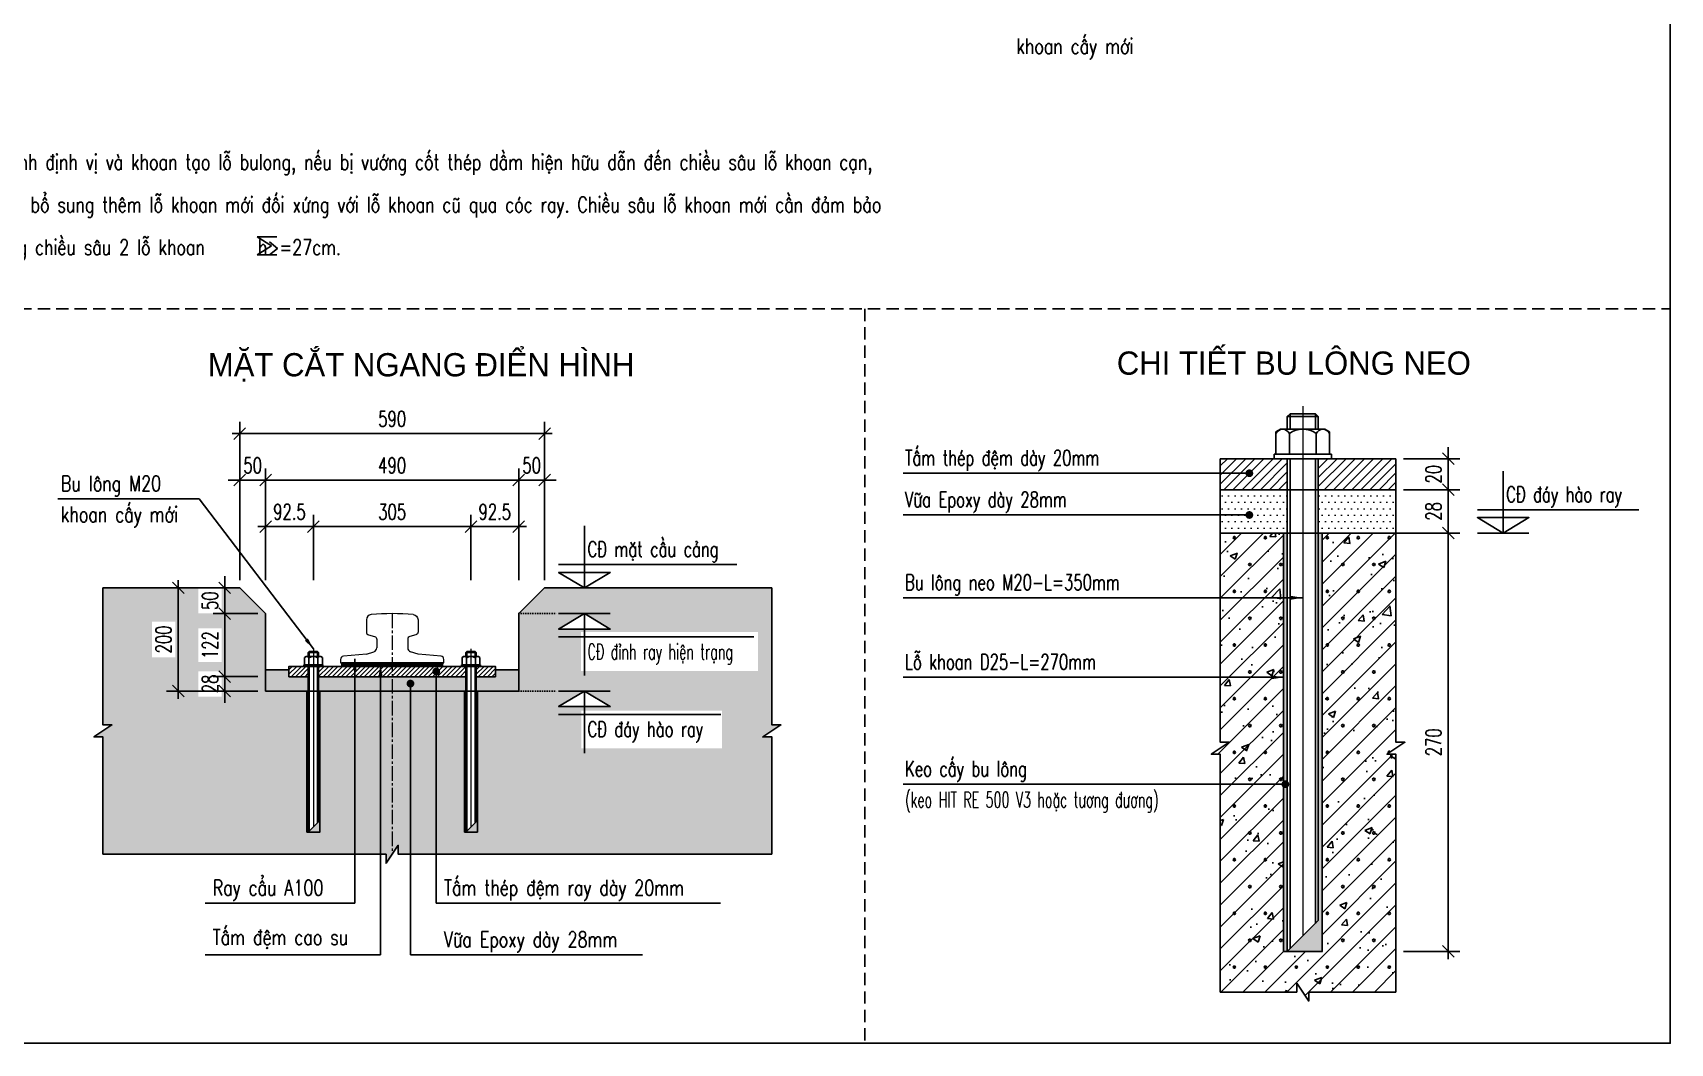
# Model space of a CAD drawing. Header units: millimetres. Extents: x -3040 to 7375, y -189092 to -182331.
# Drawn here: x -1335 to 1835, y -186531 to -184575 of the extents above; entities that cross this region are included whole.
import ezdxf
from ezdxf.enums import TextEntityAlignment as Align

# ---------------------------------------------------------------- set-up
doc = ezdxf.new("R2010")
doc.units = ezdxf.units.MM
doc.header["$LTSCALE"] = 75
doc.header["$MEASUREMENT"] = 0
for name, pattern in [('ACAD_ISO07W100', [3, 0, -3]), ('CENTER', [2, 1.25, -0.25, 0.25, -0.25]), ('CENTER2', [1.125, 0.75, -0.125, 0.125, -0.125]), ('DASHED2', [9.525, 6.35, -3.175])]:
    doc.linetypes.add(name, pattern=pattern)
doc.layers.get('Defpoints').update_dxf_attribs({"color": 255})
for name, color, linetype in [('.dai coc', 3, 'Continuous'), ('CK_LEVEL_1', 7, 'Continuous'), ('DIM', 2, 'Continuous'), ('STEEL', 1, 'Continuous'), ('T-Dim', 8, 'Continuous'), ('T-Hatch', 8, 'Continuous'), ('T-Khuat', 8, 'DASHED2'), ('T-Manh', 8, 'Continuous'), ('T-Text', 4, 'Continuous'), ('T-Thay', 3, 'Continuous'), ('T-Thep', 1, 'Continuous'), ('T-Truc', 13, 'CENTER2'), ('TEXT', 4, 'Continuous'), ('VIEN', 3, 'Continuous')]:
    doc.layers.add(name, color=color, linetype=linetype)
doc.layers.add('AXE', color=9, linetype='CENTER', lineweight=18)
doc.styles.add('HOA', font='VHAVAN.TTF', dxfattribs={"width": 0.85})
doc.styles.add('THUONG', font='vnsimple.shx', dxfattribs={"width": 0.75})
doc.styles.add('vnsimple', font='vnsimple.shx', dxfattribs={"width": 0.7})
doc.dimstyles.new('1-15', dxfattribs={"dimscale": 150, "dimtxt": 0.2, "dimasz": 0.15, "dimexe": 0.15, "dimexo": 0.1, "dimgap": 0.09, "dimtad": 1, "dimdec": 0, "dimdsep": 46, "dimtxsty": 'vnsimple', "dimblk": 'OBLIQUE', "dimcen": 0.09, "dimdle": 0.1, "dimclrd": 256, "dimclre": 256, "dimclrt": 3, "dimadec": 0, "dimazin": 0, "dimtfac": 1, "dimtdec": 0, "dimtix": 1, "dimtmove": 1, "dimatfit": 3, "dimfxl": 1, "dimtolj": 1, "dimtzin": 0, "dimarcsym": 0})
doc.dimstyles.new('1-15x3', dxfattribs={"dimscale": 150, "dimtxt": 0.2, "dimasz": 0.15, "dimexe": 0.15, "dimexo": 0.1, "dimgap": 0.09, "dimtad": 1, "dimdec": 0, "dimlfac": 0.333333, "dimdsep": 46, "dimtxsty": 'vnsimple', "dimblk": 'OBLIQUE', "dimcen": 0.09, "dimdle": 0.1, "dimclrd": 256, "dimclre": 256, "dimclrt": 3, "dimadec": 0, "dimazin": 0, "dimtfac": 1, "dimtdec": 0, "dimtix": 1, "dimtmove": 1, "dimatfit": 3, "dimfxl": 1, "dimtolj": 1, "dimtzin": 0, "dimarcsym": 0})

# ---------------------------------------------------------------- blocks, each defined once
blk = doc.blocks.new('A$C52895087')
at = {"layer": 'VIEN', "linetype": 'Continuous'}
for p, q in [((0, 10), (-10.8, 10)), ((-10.8, 10), (-2.9, 5)), ((-2.9, 5), (-10.8, 0)), ((0, 0), (-10.8, 0))]:
    blk.add_line(p, q, dxfattribs=at)
blk = doc.blocks.new('_Oblique')
at = {"color": 0, "linetype": 'ByBlock', "lineweight": -2}
blk.add_line((-0.5, -0.5), (0.5, 0.5), dxfattribs=at)
blk = doc.blocks.new('*D42')
at = {"layer": 'Defpoints', "color": 0, "transparency": 16777216}
for p in [(-791.5, -185530.8), (-884, -185649.4, -616), (-791.5, -185649.4, -616)]:
    blk.add_point(p, dxfattribs=at)
at = {"layer": 'T-Hatch', "lineweight": -2, "transparency": 16777216}
for p, q in [((-884, -185634.4), (-884, -185508.3)), ((-791.5, -185634.4), (-791.5, -185508.3)), ((-899, -185530.8), (-776.5, -185530.8))]:
    blk.add_line(p, q, dxfattribs=at)
at = {"layer": 'T-Hatch', "lineweight": -2, "transparency": 16777216, "xscale": 22.5, "yscale": 22.5, "zscale": 22.5, "rotation": 180}
blk.add_blockref('_Oblique', (-884, -185530.8), dxfattribs=at)
at = {"layer": 'T-Hatch', "lineweight": -2, "transparency": 16777216, "xscale": 22.5, "yscale": 22.5, "zscale": 22.5}
blk.add_blockref('_Oblique', (-791.5, -185530.8), dxfattribs=at)
at = {"layer": 'T-Hatch', "color": 3, "transparency": 16777216, "insert": (-837.8, -185502.3), "char_height": 30, "attachment_point": 5, "style": 'vnsimple'}
blk.add_mtext('\\A1;92.5', dxfattribs=at)
blk = doc.blocks.new('*D43')
at = {"layer": 'Defpoints', "color": 0, "transparency": 16777216}
for p in [(-486.5, -185530.8), (-791.5, -185649.4, -616), (-486.5, -185649.4, -616)]:
    blk.add_point(p, dxfattribs=at)
at = {"layer": 'T-Hatch', "lineweight": -2, "transparency": 16777216}
for p, q in [((-791.5, -185634.4), (-791.5, -185508.3)), ((-486.5, -185634.4), (-486.5, -185508.3)), ((-806.5, -185530.8), (-471.5, -185530.8))]:
    blk.add_line(p, q, dxfattribs=at)
at = {"layer": 'T-Hatch', "lineweight": -2, "transparency": 16777216, "xscale": 22.5, "yscale": 22.5, "zscale": 22.5, "rotation": 180}
blk.add_blockref('_Oblique', (-791.5, -185530.8), dxfattribs=at)
at = {"layer": 'T-Hatch', "lineweight": -2, "transparency": 16777216, "xscale": 22.5, "yscale": 22.5, "zscale": 22.5}
blk.add_blockref('_Oblique', (-486.5, -185530.8), dxfattribs=at)
at = {"layer": 'T-Hatch', "color": 3, "transparency": 16777216, "insert": (-639, -185502.3), "char_height": 30, "attachment_point": 5, "style": 'vnsimple'}
blk.add_mtext('\\A1;305', dxfattribs=at)
blk = doc.blocks.new('*D44')
at = {"layer": 'Defpoints', "color": 0, "transparency": 16777216}
for p in [(-394, -185530.8), (-486.5, -185649.4, -616), (-394, -185649.4, -616)]:
    blk.add_point(p, dxfattribs=at)
at = {"layer": 'T-Hatch', "lineweight": -2, "transparency": 16777216}
for p, q in [((-486.5, -185634.4), (-486.5, -185508.3)), ((-394, -185634.4), (-394, -185508.3)), ((-501.5, -185530.8), (-379, -185530.8))]:
    blk.add_line(p, q, dxfattribs=at)
at = {"layer": 'T-Hatch', "lineweight": -2, "transparency": 16777216, "xscale": 22.5, "yscale": 22.5, "zscale": 22.5, "rotation": 180}
blk.add_blockref('_Oblique', (-486.5, -185530.8), dxfattribs=at)
at = {"layer": 'T-Hatch', "lineweight": -2, "transparency": 16777216, "xscale": 22.5, "yscale": 22.5, "zscale": 22.5}
blk.add_blockref('_Oblique', (-394, -185530.8), dxfattribs=at)
at = {"layer": 'T-Hatch', "color": 3, "transparency": 16777216, "insert": (-440.3, -185502.3), "char_height": 30, "attachment_point": 5, "style": 'vnsimple'}
blk.add_mtext('\\A1;92.5', dxfattribs=at)
blk = doc.blocks.new('*D45')
at = {"layer": 'Defpoints', "color": 0, "transparency": 16777216}
for p in [(-344, -185440.8), (-394, -185649.4), (-344, -185649.4)]:
    blk.add_point(p, dxfattribs=at)
at = {"layer": 'T-Hatch', "lineweight": -2, "transparency": 16777216}
for p, q in [((-394, -185634.4), (-394, -185418.3)), ((-344, -185634.4), (-344, -185418.3)), ((-394, -185440.8), (-416.5, -185440.8)), ((-394, -185440.8), (-344, -185440.8)), ((-344, -185440.8), (-321.5, -185440.8))]:
    blk.add_line(p, q, dxfattribs=at)
at = {"layer": 'T-Hatch', "lineweight": -2, "transparency": 16777216, "xscale": 22.5, "yscale": 22.5, "zscale": 22.5}
blk.add_blockref('_Oblique', (-394, -185440.8), dxfattribs=at)
at = {"layer": 'T-Hatch', "lineweight": -2, "transparency": 16777216, "xscale": 22.5, "yscale": 22.5, "zscale": 22.5, "rotation": 180}
blk.add_blockref('_Oblique', (-344, -185440.8), dxfattribs=at)
at = {"layer": 'T-Hatch', "color": 3, "transparency": 16777216, "insert": (-369, -185412.3), "char_height": 30, "attachment_point": 5, "style": 'vnsimple'}
blk.add_mtext('\\A1;50', dxfattribs=at)
blk = doc.blocks.new('*D46')
at = {"layer": 'Defpoints', "color": 0, "transparency": 16777216}
for p in [(-934, -185440.8), (-934, -185649.4), (-884, -185649.4)]:
    blk.add_point(p, dxfattribs=at)
at = {"layer": 'T-Hatch', "lineweight": -2, "transparency": 16777216}
for p, q in [((-934, -185634.4), (-934, -185418.3)), ((-884, -185634.4), (-884, -185418.3)), ((-934, -185440.8), (-956.5, -185440.8)), ((-884, -185440.8), (-934, -185440.8)), ((-884, -185440.8), (-861.5, -185440.8))]:
    blk.add_line(p, q, dxfattribs=at)
at = {"layer": 'T-Hatch', "lineweight": -2, "transparency": 16777216, "xscale": 22.5, "yscale": 22.5, "zscale": 22.5}
blk.add_blockref('_Oblique', (-934, -185440.8), dxfattribs=at)
at = {"layer": 'T-Hatch', "lineweight": -2, "transparency": 16777216, "xscale": 22.5, "yscale": 22.5, "zscale": 22.5, "rotation": 180}
blk.add_blockref('_Oblique', (-884, -185440.8), dxfattribs=at)
at = {"layer": 'T-Hatch', "color": 3, "transparency": 16777216, "insert": (-909, -185412.3), "char_height": 30, "attachment_point": 5, "style": 'vnsimple'}
blk.add_mtext('\\A1;50', dxfattribs=at)
blk = doc.blocks.new('*D47')
at = {"layer": 'Defpoints', "color": 0, "transparency": 16777216}
for p in [(-938, -185649.4), (-963.1, -185699.4), (-938, -185699.4)]:
    blk.add_point(p, dxfattribs=at)
at = {"layer": 'T-Hatch', "lineweight": -2, "transparency": 16777216}
for p, q in [((-963.1, -185649.4), (-963.1, -185626.9)), ((-953, -185649.4), (-985.6, -185649.4)), ((-963.1, -185649.4), (-963.1, -185699.4)), ((-953, -185699.4), (-985.6, -185699.4)), ((-963.1, -185699.4), (-963.1, -185721.9))]:
    blk.add_line(p, q, dxfattribs=at)
at = {"layer": 'T-Hatch', "lineweight": -2, "transparency": 16777216, "xscale": 22.5, "yscale": 22.5, "zscale": 22.5}
for p, rotation in [((-963.1, -185649.4), 270), ((-963.1, -185699.4), 90)]:
    blk.add_blockref('_Oblique', p, dxfattribs=dict(at, rotation=rotation))
at = {"layer": 'T-Hatch', "color": 3, "transparency": 16777216, "insert": (-991.6, -185674.4), "char_height": 30, "attachment_point": 5, "rotation": 90, "style": 'vnsimple'}
blk.add_mtext('\\A1;50', dxfattribs=at)
blk = doc.blocks.new('*D48')
at = {"layer": 'Defpoints', "color": 0, "transparency": 16777216}
for p in [(-884, -185699.4), (-963.1, -185821.4), (-884, -185821.4)]:
    blk.add_point(p, dxfattribs=at)
at = {"layer": 'T-Hatch', "lineweight": -2, "transparency": 16777216}
for p, q in [((-899, -185699.4), (-985.6, -185699.4)), ((-963.1, -185684.4), (-963.1, -185836.4)), ((-899, -185821.4), (-985.6, -185821.4))]:
    blk.add_line(p, q, dxfattribs=at)
at = {"layer": 'T-Hatch', "lineweight": -2, "transparency": 16777216, "xscale": 22.5, "yscale": 22.5, "zscale": 22.5}
for p, rotation in [((-963.1, -185699.4), 90), ((-963.1, -185821.4), 270)]:
    blk.add_blockref('_Oblique', p, dxfattribs=dict(at, rotation=rotation))
at = {"layer": 'T-Hatch', "color": 3, "transparency": 16777216, "insert": (-991.6, -185760.4), "char_height": 30, "attachment_point": 5, "rotation": 90, "style": 'vnsimple'}
blk.add_mtext('\\A1;122', dxfattribs=at)
blk = doc.blocks.new('*D49')
at = {"layer": 'Defpoints', "color": 0, "transparency": 16777216}
for p in [(-884, -185821.4), (-963.1, -185849.4), (-884, -185849.4)]:
    blk.add_point(p, dxfattribs=at)
at = {"layer": 'T-Hatch', "lineweight": -2, "transparency": 16777216}
for p, q in [((-899, -185821.4), (-985.6, -185821.4)), ((-963.1, -185821.4), (-963.1, -185798.9)), ((-963.1, -185821.4), (-963.1, -185849.4)), ((-899, -185849.4), (-985.6, -185849.4)), ((-963.1, -185849.4), (-963.1, -185871.9))]:
    blk.add_line(p, q, dxfattribs=at)
at = {"layer": 'T-Hatch', "lineweight": -2, "transparency": 16777216, "xscale": 22.5, "yscale": 22.5, "zscale": 22.5}
for p, rotation in [((-963.1, -185821.4), 270), ((-963.1, -185849.4), 90)]:
    blk.add_blockref('_Oblique', p, dxfattribs=dict(at, rotation=rotation))
at = {"layer": 'T-Hatch', "color": 3, "transparency": 16777216, "insert": (-991.6, -185835.4), "char_height": 30, "attachment_point": 5, "rotation": 90, "style": 'vnsimple'}
blk.add_mtext('\\A1;28', dxfattribs=at)
blk = doc.blocks.new('*D50')
at = {"layer": 'Defpoints', "color": 0, "transparency": 16777216}
for p in [(-938, -185649.4), (-1053.1, -185849.4), (-938, -185849.4)]:
    blk.add_point(p, dxfattribs=at)
at = {"layer": 'T-Hatch', "lineweight": -2, "transparency": 16777216}
for p, q in [((-1053.1, -185634.4), (-1053.1, -185864.4)), ((-953, -185649.4), (-1075.6, -185649.4)), ((-953, -185849.4), (-1075.6, -185849.4))]:
    blk.add_line(p, q, dxfattribs=at)
at = {"layer": 'T-Hatch', "lineweight": -2, "transparency": 16777216, "xscale": 22.5, "yscale": 22.5, "zscale": 22.5}
for p, rotation in [((-1053.1, -185649.4), 90), ((-1053.1, -185849.4), 270)]:
    blk.add_blockref('_Oblique', p, dxfattribs=dict(at, rotation=rotation))
at = {"layer": 'T-Hatch', "color": 3, "transparency": 16777216, "insert": (-1081.6, -185749.4), "char_height": 30, "attachment_point": 5, "rotation": 90, "style": 'vnsimple'}
blk.add_mtext('\\A1;200', dxfattribs=at)
blk = doc.blocks.new('*D51')
at = {"layer": 'Defpoints', "color": 0, "transparency": 16777216}
for p in [(-344, -185350.8), (-934, -185649.4), (-344, -185649.4)]:
    blk.add_point(p, dxfattribs=at)
at = {"layer": 'T-Hatch', "lineweight": -2, "transparency": 16777216}
for p, q in [((-949, -185350.8), (-329, -185350.8)), ((-934, -185634.4), (-934, -185328.3)), ((-344, -185634.4), (-344, -185328.3))]:
    blk.add_line(p, q, dxfattribs=at)
at = {"layer": 'T-Hatch', "lineweight": -2, "transparency": 16777216, "xscale": 22.5, "yscale": 22.5, "zscale": 22.5, "rotation": 180}
blk.add_blockref('_Oblique', (-934, -185350.8), dxfattribs=at)
at = {"layer": 'T-Hatch', "lineweight": -2, "transparency": 16777216, "xscale": 22.5, "yscale": 22.5, "zscale": 22.5}
blk.add_blockref('_Oblique', (-344, -185350.8), dxfattribs=at)
at = {"layer": 'T-Hatch', "color": 3, "transparency": 16777216, "insert": (-639, -185322.3), "char_height": 30, "attachment_point": 5, "style": 'vnsimple'}
blk.add_mtext('\\A1;590', dxfattribs=at)
blk = doc.blocks.new('cvbcvbcvvx')
at = {"layer": 'T-Thay', "lineweight": -3}
for p, q in [((7908285, 780836.9, 616), (7908285, 780833.9, 616)), ((7908322, 780836.9, 616), (7908285, 780836.9, 616)), ((7908322, 780833.9, 616), (7908285, 780833.9, 616)), ((7908286.2, 780851.1, 616), (7908289.2, 780852.9, 616)), ((7908286.2, 780851.1, 616), (7908286.2, 780836.9, 616)), ((7908320.8, 780836.9, 616), (7908286.2, 780836.9, 616)), ((7908317.8, 780852.9, 616), (7908289.2, 780852.9, 616)), ((7908294.8, 780836.9, 616), (7908294.8, 780850.2, 616)), ((7908312.1, 780836.9, 616), (7908312.1, 780850.2, 616)), ((7908320.8, 780851.1, 616), (7908317.8, 780852.9, 616)), ((7908320.8, 780851.1, 616), (7908320.8, 780836.9, 616)), ((7908322, 780836.9, 616), (7908322, 780833.9, 616))]:
    blk.add_line(p, q, dxfattribs=at)
at = {"layer": 'T-Thay', "linetype": 'Continuous', "lineweight": -3}
blk.add_line((7908289.6, 780833.9, 616), (7908317, 780833.9, 616), dxfattribs=at)
at = {"layer": 'T-Thay', "lineweight": -3}
for centre, radius, start, end in [((7908290.5, 780848, 616), 4.83, 26.4406, 153.5594), ((7908303.5, 780837.6, 616), 15.3, 55.5774, 124.4226), ((7908316.5, 780848, 616), 4.83, 26.4406, 153.5594)]:
    blk.add_arc(centre, radius, start, end, dxfattribs=at)
at = {"layer": 'T-Truc', "lineweight": 9, "ltscale": 100}
blk.add_line((7908303.5, 780867.9, 616), (7908303.5, 780522.9, 616), dxfattribs=at)
at = {"layer": 'VIEN'}
for p, q in [((7908293.5, 780861, 616), (7908295.4, 780862.9, 616)), ((7908293.5, 780852.9, 616), (7908293.5, 780861, 616)), ((7908295.4, 780862.9, 616), (7908311.6, 780862.9, 616)), ((7908311.6, 780862.9, 616), (7908313.5, 780861, 616)), ((7908313.5, 780852.9, 616), (7908313.5, 780861, 616)), ((7908293.5, 780512.9, 616), (7908293.5, 780833.9, 616)), ((7908313.5, 780532.9, 616), (7908313.5, 780833.9, 616))]:
    blk.add_line(p, q, dxfattribs=at)
at = {"layer": 'VIEN', "color": 8}
for p, q in [((7908293.5, 780861, 616), (7908313.5, 780861, 616)), ((7908295.4, 780852.9, 616), (7908295.4, 780862.9, 616)), ((7908311.6, 780852.9, 616), (7908311.6, 780862.9, 616)), ((7908295.4, 780514.8, 616), (7908295.4, 780833.9, 616)), ((7908311.6, 780531, 616), (7908311.6, 780833.9, 616))]:
    blk.add_line(p, q, dxfattribs=at)
at = {"layer": 'VIEN', "elevation": 616}
blk.add_lwpolyline([(7908293.5, 780512.9), (7908313.5, 780532.9)], dxfattribs=at)
blk = doc.blocks.new('*D60')
at = {"layer": 'Defpoints', "color": 0, "transparency": 16777216}
for p in [(-394, -185440.8), (-884, -185649.4), (-394, -185649.4)]:
    blk.add_point(p, dxfattribs=at)
at = {"layer": 'T-Hatch', "lineweight": -2, "transparency": 16777216}
for p, q in [((-884, -185634.4), (-884, -185418.3)), ((-394, -185634.4), (-394, -185418.3)), ((-899, -185440.8), (-379, -185440.8))]:
    blk.add_line(p, q, dxfattribs=at)
at = {"layer": 'T-Hatch', "lineweight": -2, "transparency": 16777216, "xscale": 22.5, "yscale": 22.5, "zscale": 22.5, "rotation": 180}
blk.add_blockref('_Oblique', (-884, -185440.8), dxfattribs=at)
at = {"layer": 'T-Hatch', "lineweight": -2, "transparency": 16777216, "xscale": 22.5, "yscale": 22.5, "zscale": 22.5}
blk.add_blockref('_Oblique', (-394, -185440.8), dxfattribs=at)
at = {"layer": 'T-Hatch', "color": 3, "transparency": 16777216, "insert": (-639, -185412.3), "char_height": 30, "attachment_point": 5, "style": 'vnsimple'}
blk.add_mtext('\\A1;490', dxfattribs=at)
blk = doc.blocks.new('*D65')
at = {"layer": 'Defpoints', "color": 0, "transparency": 16777216}
for p in [(1086.3, -185543.4, 1848), (1304.1, -186353.4), (1405.5, -186353.4)]:
    blk.add_point(p, dxfattribs=at)
at = {"layer": 'T-Dim', "lineweight": -2, "transparency": 16777216}
for p, q in [((1101.3, -185543.4), (1428, -185543.4)), ((1405.5, -185528.4), (1405.5, -186368.4)), ((1319.1, -186353.4), (1428, -186353.4))]:
    blk.add_line(p, q, dxfattribs=at)
at = {"layer": 'T-Dim', "lineweight": -2, "transparency": 16777216, "xscale": 22.5, "yscale": 22.5, "zscale": 22.5}
for p, rotation in [((1405.5, -185543.4), 90), ((1405.5, -186353.4), 270)]:
    blk.add_blockref('_Oblique', p, dxfattribs=dict(at, rotation=rotation))
at = {"layer": 'T-Dim', "color": 3, "transparency": 16777216, "insert": (1377, -185948.4), "char_height": 30, "attachment_point": 5, "rotation": 90, "style": 'vnsimple'}
blk.add_mtext('\\A1;270', dxfattribs=at)
blk = doc.blocks.new('*D66')
at = {"layer": 'Defpoints', "color": 0, "transparency": 16777216}
for p in [(1304.1, -185459.4), (1405.5, -185459.4), (1086.3, -185543.4, 1848)]:
    blk.add_point(p, dxfattribs=at)
at = {"layer": 'T-Dim', "lineweight": -2, "transparency": 16777216}
for p, q in [((1405.5, -185558.4), (1405.5, -185444.4)), ((1319.1, -185459.4), (1428, -185459.4)), ((1101.3, -185543.4), (1428, -185543.4))]:
    blk.add_line(p, q, dxfattribs=at)
at = {"layer": 'T-Dim', "lineweight": -2, "transparency": 16777216, "xscale": 22.5, "yscale": 22.5, "zscale": 22.5}
for p, rotation in [((1405.5, -185459.4), 90), ((1405.5, -185543.4), 270)]:
    blk.add_blockref('_Oblique', p, dxfattribs=dict(at, rotation=rotation))
at = {"layer": 'T-Dim', "color": 3, "transparency": 16777216, "insert": (1377, -185501.4), "char_height": 30, "attachment_point": 5, "rotation": 90, "style": 'vnsimple'}
blk.add_mtext('\\A1;28', dxfattribs=at)
blk = doc.blocks.new('*D67')
at = {"layer": 'Defpoints', "color": 0, "transparency": 16777216}
for p in [(1304.1, -185399.4), (1405.5, -185399.4), (1304.1, -185459.4)]:
    blk.add_point(p, dxfattribs=at)
at = {"layer": 'T-Dim', "lineweight": -2, "transparency": 16777216}
for p, q in [((1405.5, -185399.4), (1405.5, -185376.9)), ((1319.1, -185399.4), (1428, -185399.4)), ((1405.5, -185459.4), (1405.5, -185399.4)), ((1319.1, -185459.4), (1428, -185459.4)), ((1405.5, -185459.4), (1405.5, -185481.9))]:
    blk.add_line(p, q, dxfattribs=at)
at = {"layer": 'T-Dim', "lineweight": -2, "transparency": 16777216, "xscale": 22.5, "yscale": 22.5, "zscale": 22.5}
for p, rotation in [((1405.5, -185399.4), 270), ((1405.5, -185459.4), 90)]:
    blk.add_blockref('_Oblique', p, dxfattribs=dict(at, rotation=rotation))
at = {"layer": 'T-Dim', "color": 3, "transparency": 16777216, "insert": (1377, -185429.4), "char_height": 30, "attachment_point": 5, "rotation": 90, "style": 'vnsimple'}
blk.add_mtext('\\A1;20', dxfattribs=at)

msp = doc.modelspace()

# ---------------------------------------------------------------- hatches: boundary and pattern name
at = {"layer": 'T-Hatch', "lineweight": 13}
h = msp.add_hatch(dxfattribs=at)
h.set_pattern_fill('ANSI31', color=256, scale=100)
h.set_pattern_definition([(45, (261.585, 1391.226), (-8.8388348, 8.8388348), [])])
h.paths.add_polyline_path([(1304.09, -185399.39), (1153.78, -185399.39), (1153.78, -185459.39), (1304.09, -185459.39)])
h.paths.add_polyline_path([(1093.78, -185399.39), (1068.28, -185399.39), (964.04, -185399.39), (964.04, -185459.39), (1093.78, -185459.39)])
h = msp.add_hatch(dxfattribs=at)
h.set_pattern_fill('DOTS', color=256, scale=200)
h.set_pattern_definition([(0, (261.585, 1391.226), (6.25, 12.5), [0, -12.5])])
h.paths.add_polyline_path([(1093.78, -185459.39), (964.04, -185459.39), (964.04, -185543.39), (1093.78, -185543.39)])
h.paths.add_polyline_path([(1304.09, -185459.39), (1153.78, -185459.39), (1153.78, -185543.39), (1304.09, -185543.39)])
at = {"layer": 'T-Hatch'}
h = msp.add_hatch(dxfattribs=at)
h.set_pattern_fill('BETONG', color=250, scale=20, pattern_type=2)
h.set_pattern_definition([(0, (0, 0), (0, 103.92305), [2.5, -57.5]), (0, (0, 4.33), (0, 103.92305), [2.5, -57.5]), (120, (0, 0), (-90, -51.961524), [2.5, -57.5]), (120, (3.75, 2.17), (-90, -51.961524), [2.5, -57.5]), (0, (30, 51.96), (0, 103.92305), [2.5, -57.5]), (0, (30, 56.29), (0, 103.92305), [2.5, -57.5]), (120, (30, 51.96), (-90, -51.961524), [2.5, -57.5]), (120, (33.75, 54.13), (-90, -51.961524), [2.5, -57.5]), (60, (2.5, 0), (-90, 51.961524), [2.5, -57.5]), (60, (-1.25, 2.17), (-90, 51.961524), [2.5, -57.5]), (60, (32.5, -51.96), (-90, 51.961524), [2.5, -57.5]), (60, (28.75, -49.8), (-90, 51.961524), [2.5, -57.5]), (45, (0, 0), (-21.2132034, 21.2132034), []), (50, (0, 0), (143.45204, -12.55043), [15, -165]), (355, (0, 0), (-27.75027, 150.43843), [12, -132]), (100.4514, (11.95, -1.05), (115.70188, 137.88791), [12.74804, -140.22842]), (46.1842, (0, 40), (213.44821, -33.1038), [22.5, -247.5]), (96.6356, (17.79, 37.24), (186.93254, 194.82357), [19.12206, -210.3426]), (351.1842, (0, 40), (186.9324, 194.82372), [18, -198]), (21, (20, 30), (119.38141, -80.52378), [15, -165]), (326, (20, 30), (48.66307, 145.03001), [12, -132]), (71.4514, (29.95, 23.29), (168.04453, 64.5061), [12.74804, -140.22842]), (37.5, (0, 0), (2.431971, 66.578771), [0, -130.4, 0, -134, 0, -132.5]), (7.5, (0, 0), (52.613907, 78.882342), [0, -76.4, 0, -127.4, 0, -50.5]), (327.5, (-44.6, 0), (106.764487, -4.510974), [0, -50, 0, -156, 0, -207]), (317.5, (-64.6, 0), (116.637234, 20.020996), [0, -65, 0, -103.6, 0, -147])])
h.paths.add_polyline_path([(964.04, -186432), (1112.12, -186432), (1112.12, -186414.51), (1135.44, -186449.49), (1135.44, -186432), (1304.09, -186432), (1304.09, -185971.65), (1286.59, -185971.65), (1321.58, -185948.32), (1304.09, -185948.32), (1304.09, -185543.39), (1161.28, -185543.39), (1161.28, -186353.39), (1086.28, -186353.39), (1086.28, -185543.39), (964.04, -185543.39), (964.04, -185948.32), (981.54, -185948.32), (946.55, -185971.65), (964.04, -185971.65)])
h = msp.add_hatch(dxfattribs=at)
h.set_pattern_fill('CROSS', color=256, scale=30)
h.set_pattern_definition([(0, (261.5845, 1391.226), (7.5, 7.5), [3.75, -11.25]), (90, (263.4595, 1389.351), (-7.5, 7.5), [3.75, -11.25])])
h.paths.add_polyline_path([(1161.28, -185543.39), (1153.78, -185543.39), (1153.78, -186353.39), (1161.28, -186353.39)])
h.paths.add_polyline_path([(1093.78, -185543.39), (1086.28, -185543.39), (1086.28, -186353.39), (1093.78, -186353.39)])
h.paths.add_polyline_path([(1153.78, -186293.39), (1093.78, -186353.39), (1153.78, -186353.39)])
h = msp.add_hatch(dxfattribs=at)
h.set_pattern_fill('BETONG', color=250, scale=10, pattern_type=2)
h.set_pattern_definition([(0, (-58.343, 0), (0, 51.961524), [1.25, -28.75]), (0, (-58.343, 2.165), (0, 51.961524), [1.25, -28.75]), (120, (-58.343, 0), (-45, -25.980762), [1.25, -28.75]), (120, (-56.47, 1.08), (-45, -25.980762), [1.25, -28.75]), (0, (-43.343, 25.98), (0, 51.961524), [1.25, -28.75]), (0, (-43.343, 28.146), (0, 51.961524), [1.25, -28.75]), (120, (-43.343, 25.98), (-45, -25.980762), [1.25, -28.75]), (120, (-41.47, 27.063), (-45, -25.980762), [1.25, -28.75]), (60, (-57.093, 0), (-45, 25.980762), [1.25, -28.75]), (60, (-58.97, 1.08), (-45, 25.980762), [1.25, -28.75]), (60, (-42.093, -25.98), (-45, 25.980762), [1.25, -28.75]), (60, (-43.97, -24.9), (-45, 25.980762), [1.25, -28.75]), (45, (-58.343, 0), (-10.6066017, 10.6066017), []), (50, (-58.343, 0), (71.726018, -6.275213), [7.5, -82.5]), (355, (-58.34, 0), (-13.875133, 75.219213), [6, -66]), (100.4514, (-52.366, -0.52), (57.850938, 68.943954), [6.37402, -70.11421]), (46.1842, (-58.34, 20), (106.724105, -16.5519), [11.25, -123.75]), (96.6356, (-49.45, 18.62), (93.46627, 97.411787), [9.56103, -105.1713]), (351.1842, (-58.34, 20), (93.466195, 97.41186), [9, -99]), (21, (-48.343, 15), (59.690705, -40.26189), [7.5, -82.5]), (326, (-48.34, 15), (24.331533, 72.515005), [6, -66]), (71.4514, (-43.37, 11.645), (84.022263, 32.25305), [6.37402, -70.11421]), (37.5, (-58.343, 0), (1.2159855, 33.2893854), [0, -65.2, 0, -67, 0, -66.25]), (7.5, (-58.343, 0), (26.306954, 39.441171), [0, -38.2, 0, -63.7, 0, -25.25]), (327.5, (-80.643, 0), (53.3822436, -2.255487), [0, -25, 0, -78, 0, -103.5]), (317.5, (-90.643, 0), (58.318617, 10.010498), [0, -32.5, 0, -51.8, 0, -73.5])])
h.paths.add_polyline_path([(96, -185937.99), (78.5, -185937.99), (113.49, -185914.67), (96, -185914.67), (96, -185649.43), (-344, -185649.43), (-394, -185699.43), (-394, -185849.43), (-474, -185849.43), (-474, -186122.43), (-499, -186122.43), (-499, -185849.43), (-639, -185849.43), (-639, -186165.15), (-627.34, -186147.65), (-627.34, -186165.15), (96, -186165.15)])
h.paths.add_polyline_path([(-316.82, -185879.43), (-266.82, -185849.43), (-216.82, -185879.43)], flags=16)
h.paths.add_polyline_path([(-316.82, -185729.43), (-266.82, -185699.43), (-216.82, -185729.43)], flags=16)
h.paths.add_polyline_path([(-804, -185849.43), (-884, -185849.43), (-884, -185699.43), (-934, -185649.43), (-1199, -185649.43), (-1199, -185914.67), (-1181.51, -185914.67), (-1216.5, -185937.99), (-1199, -185937.99), (-1199, -186165.15), (-650.67, -186165.15), (-650.67, -186182.64), (-639, -186165.15), (-639, -185849.43), (-779, -185849.43), (-779, -186122.43), (-804, -186122.43)])
h.paths.add_polyline_path([(-273.57, -185810.68), (69.36, -185810.68), (69.36, -185734.61), (-273.57, -185734.61)], flags=16)
h.paths.add_polyline_path([(-273.04, -185960.14), (-0.73, -185960.14), (-0.73, -185887.28), (-273.04, -185887.28)], flags=16)
h.paths.add_polyline_path([(-969.08, -185698.93), (-969.08, -185649.93), (-1014.08, -185649.93), (-1014.08, -185698.93)], flags=16)
h.paths.add_polyline_path([(-969.08, -185792.93), (-969.08, -185727.93), (-1014.08, -185727.93), (-1014.08, -185792.93)], flags=16)
h.paths.add_polyline_path([(-969.08, -185859.93), (-969.08, -185810.93), (-1014.08, -185810.93), (-1014.08, -185859.93)], flags=16)
h.paths.add_polyline_path([(-1059.08, -185783.93), (-1059.08, -185714.93), (-1104.08, -185714.93), (-1104.08, -185783.93)], flags=16)
h = msp.add_hatch(dxfattribs=at)
h.set_pattern_fill('DOLMIT', color=256, scale=7)
h.set_pattern_definition([(0, (-539.9562, -14525.2371), (0, 1.75), []), (45, (-539.956, -14525.237), (-3.5, 3.5), [2.47487373, -4.94974747])])
h.paths.add_polyline_path([(-541.5, -185794.43), (-736.5, -185794.43), (-736.5, -185801.43), (-541.5, -185801.43)])
at = {"layer": 'T-Hatch', "lineweight": 13}
h = msp.add_hatch(dxfattribs=at)
h.set_pattern_fill('DOTS', color=256, scale=75)
h.set_pattern_definition([(0, (-7909077.4995, -967895.1162), (2.34375, 4.6875), [0, -4.6875])])
h.paths.add_polyline_path([(-781.5, -185821.43), (-781.5, -185849.43), (-639, -185849.43), (-639, -185821.43)])
h.paths.add_polyline_path([(-801.5, -185849.43), (-801.5, -185821.43), (-839, -185821.43), (-839, -185808.09), (-884, -185808.09), (-884, -185849.43)])
h.paths.add_polyline_path([(-496.5, -185849.43), (-496.5, -185821.43), (-639, -185821.43), (-639, -185849.43)])
h.paths.add_polyline_path([(-476.5, -185821.43), (-476.5, -185849.43), (-394, -185849.43), (-394, -185808.09), (-439, -185808.09), (-439, -185821.43)])
h = msp.add_hatch(dxfattribs=at)
h.set_pattern_fill('ANSI31', color=256, scale=50)
h.set_pattern_definition([(45, (-7909077.4995, -967895.116), (-4.4194173824, 4.4194173824), [])])
h.paths.add_polyline_path([(-801.5, -185821.43), (-801.5, -185801.43), (-839, -185801.43), (-839, -185821.43)])
h.paths.add_polyline_path([(-781.5, -185801.43), (-781.5, -185821.43), (-639, -185821.43), (-639, -185801.43)])
h.paths.add_polyline_path([(-496.5, -185821.43), (-496.5, -185801.43), (-639, -185801.43), (-639, -185821.43)])
h.paths.add_polyline_path([(-476.5, -185801.43), (-476.5, -185821.43), (-439, -185821.43), (-439, -185801.43)])
at = {"layer": 'T-Hatch'}
h = msp.add_hatch(dxfattribs=at)
h.set_pattern_fill('CROSS', color=256, scale=10)
h.set_pattern_definition([(0, (-1148.6445, -1727.7487), (2.5, 2.5), [1.25, -3.75]), (90, (-1148.0195, -1728.3737), (-2.5, 2.5), [1.25, -3.75])])
h.paths.add_polyline_path([(-801.5, -185849.43), (-804, -185849.43), (-804, -186122.43), (-801.5, -186122.43)])
h.paths.add_polyline_path([(-779, -185849.43), (-781.5, -185849.43), (-781.5, -186102.43), (-801.5, -186122.43), (-779, -186122.43)])
h = msp.add_hatch(dxfattribs=at)
h.set_pattern_fill('CROSS', color=256, scale=10)
h.set_pattern_definition([(0, (-843.6445, -1727.7487), (2.5, 2.5), [1.25, -3.75]), (90, (-843.0195, -1728.3737), (-2.5, 2.5), [1.25, -3.75])])
h.paths.add_polyline_path([(-496.5, -185849.43), (-499, -185849.43), (-499, -186122.43), (-496.5, -186122.43)])
h.paths.add_polyline_path([(-474, -185849.43), (-476.5, -185849.43), (-476.5, -186102.43), (-496.5, -186122.43), (-474, -186122.43)])

# ---------------------------------------------------------------- linework, layer by layer
at = {"layer": 'AXE', "lineweight": -3}
msp.add_line((-689, -185801.43, 616), (-589, -185801.43, 616), dxfattribs=at)
at = {"layer": 'CK_LEVEL_1', "linetype": 'Continuous', "lineweight": -3}
msp.add_line((-736.5, -185801.43, 616), (-541.5, -185801.43, 616), dxfattribs=at)
at = {"layer": 'CK_LEVEL_1', "linetype": 'Continuous', "lineweight": -3, "const_width": 0.25, "elevation": 616}
msp.add_lwpolyline([(-731.5, -185797.93), (-546.5, -185797.93)], dxfattribs=at)
at = {"layer": 'Defpoints', "linetype": 'Continuous'}
msp.add_lwpolyline([(-3039.76, -182331.14), (1835.24, -182331.14), (1835.24, -186531.14), (-3039.76, -186531.14)], close=True, dxfattribs=at)
at = {"layer": 'DIM', "linetype": 'Continuous'}
for p, q in [((1511.78, -185543.39), (1511.78, -185423.39)), ((1461.78, -185498.39), (1774.34, -185498.39)), ((-266.82, -185649.43, 616), (-266.82, -185529.43, 616)), ((1461.78, -185543.39), (1561.78, -185543.39)), ((-316.82, -185604.43, 616), (28.11, -185604.43, 616)), ((-316.82, -185649.43, 616), (-216.82, -185649.43, 616)), ((-316.82, -185699.43, 616), (-216.82, -185699.43, 616)), ((-266.82, -185699.43, 616), (-266.82, -185819.43, 616)), ((-316.82, -185744.43, 616), (61.12, -185744.43, 616)), ((-316.82, -185849.43, 616), (-216.82, -185849.43, 616)), ((-266.82, -185849.43, 616), (-266.82, -185969.43, 616)), ((-316.82, -185894.43, 616), (-2.83, -185894.43, 616))]:
    msp.add_line(p, q, dxfattribs=at)
msp.add_lwpolyline([(1511.78, -185543.39), (1461.78, -185513.39), (1561.78, -185513.39), (1511.78, -185543.39)], dxfattribs=at)
at = {"layer": 'DIM', "linetype": 'Continuous', "elevation": 616}
for points in [[(-266.82, -185649.43), (-316.82, -185619.43), (-216.82, -185619.43), (-266.82, -185649.43)], [(-266.82, -185699.43), (-316.82, -185729.43), (-216.82, -185729.43), (-266.82, -185699.43)], [(-266.82, -185849.43), (-316.82, -185879.43), (-216.82, -185879.43), (-266.82, -185849.43)]]:
    msp.add_lwpolyline(points, dxfattribs=at)
at = {"layer": 'DIM', "linetype": 'Continuous'}
for points in [[(1511.78, -185543.39), (1511.78, -185513.39), (1561.78, -185513.39), (1511.78, -185543.39)], [(-266.82, -185649.43, 616), (-266.82, -185619.43, 616), (-216.82, -185619.43, 616), (-266.82, -185649.43, 616)], [(-266.82, -185699.43, 616), (-266.82, -185729.43, 616), (-216.82, -185729.43, 616), (-266.82, -185699.43, 616)], [(-266.82, -185849.43, 616), (-266.82, -185879.43, 616), (-216.82, -185879.43, 616), (-266.82, -185849.43, 616)]]:
    msp.add_solid(points, dxfattribs=at)
at = {"layer": 'T-Khuat', "ltscale": 0.05}
for p, q in [((-3039.76, -185109.05), (1835.24, -185109.05)), ((276.09, -185109.05), (276.09, -186531.14))]:
    msp.add_line(p, q, dxfattribs=at)
at = {"layer": 'T-Khuat', "linetype": 'ACAD_ISO07W100', "ltscale": 5}
msp.add_line((-934, -185649.43, 616), (-344, -185649.43, 616), dxfattribs=at)
at = {"layer": 'T-Khuat', "linetype": 'ACAD_ISO07W100', "ltscale": 0.02}
for p, q in [((-394, -185699.43, 616), (-316.82, -185699.43, 616)), ((-394, -185849.43, 616), (-316.82, -185849.43, 616))]:
    msp.add_line(p, q, dxfattribs=at)
at = {"layer": 'T-Manh'}
for points in [[(964.04, -185399.39), (964.04, -185948.32), (981.54, -185948.32), (946.55, -185971.65), (964.04, -185971.65), (964.04, -186432)], [(1304.09, -185399.39), (1304.09, -185948.32), (1321.58, -185948.32), (1286.59, -185971.65), (1304.09, -185971.65), (1304.09, -186432)], [(964.04, -186432), (1112.12, -186432), (1112.12, -186414.51), (1135.44, -186449.49), (1135.44, -186432), (1304.09, -186432)]]:
    msp.add_lwpolyline(points, dxfattribs=at)
at = {"layer": 'T-Manh', "elevation": 616}
for points in [[(-1199, -185649.43), (-1199, -185914.67), (-1181.51, -185914.67), (-1216.5, -185937.99), (-1199, -185937.99), (-1199, -186165.15)], [(96, -185649.43), (96, -185914.67), (113.49, -185914.67), (78.5, -185937.99), (96, -185937.99), (96, -186165.15)], [(-1199, -186165.15), (-650.67, -186165.15), (-650.67, -186182.64), (-627.34, -186147.65), (-627.34, -186165.15), (96, -186165.15)]]:
    msp.add_lwpolyline(points, dxfattribs=at)
at = {"layer": 'T-Thay', "lineweight": -3}
for p, q in [((1093.78, -185318.02, 1848), (1153.78, -185318.02, 1848)), ((1099.41, -185312.39, 1848), (1148.16, -185312.39, 1848)), ((1071.88, -185347.64, 1848), (1080.97, -185342.39, 1848)), ((1071.88, -185347.64, 1848), (1071.88, -185390.39, 1848)), ((1166.59, -185342.39, 1848), (1080.97, -185342.39, 1848)), ((1097.83, -185390.39, 1848), (1097.83, -185350.43, 1848)), ((1149.73, -185390.39, 1848), (1149.73, -185350.43, 1848)), ((1175.68, -185347.64, 1848), (1166.59, -185342.39, 1848)), ((1175.68, -185347.64, 1848), (1175.68, -185390.39, 1848)), ((1068.28, -185390.39, 1848), (1068.28, -185399.39, 1848)), ((1179.28, -185390.39, 1848), (1068.28, -185390.39, 1848)), ((1179.28, -185399.39, 1848), (1068.28, -185399.39, 1848)), ((1175.68, -185390.39, 1848), (1071.88, -185390.39, 1848)), ((1179.28, -185390.39, 1848), (1179.28, -185399.39, 1848))]:
    msp.add_line(p, q, dxfattribs=at)
at = {"layer": 'T-Thay', "linetype": 'Continuous', "lineweight": -3}
msp.add_line((1081.95, -185399.39, 1848), (1164.29, -185399.39, 1848), dxfattribs=at)
at = {"layer": 'T-Thay', "elevation": 616}
msp.add_lwpolyline([(-736.5, -185794.43), (-541.5, -185794.43), (-541.5, -185801.43), (-736.5, -185801.43)], close=True, dxfattribs=at)
at = {"layer": 'T-Thay', "lineweight": -3}
for centre, radius, start, end in [((1084.86, -185356.88, 1848), 14.49, 26.44061, 153.55939), ((1123.78, -185388.3, 1848), 45.91, 55.5774, 124.4226), ((1162.71, -185356.88, 1848), 14.49, 26.44061, 153.55939)]:
    msp.add_arc(centre, radius, start, end, dxfattribs=at)
at = {"layer": 'T-Thep', "linetype": 'Continuous', "lineweight": 13, "elevation": 616}
for points in [[(-679.82, -185701.1, 0.3904749), (-689, -185711.06), (-689, -185734.85, 0.3376244), (-684.59, -185740.64), (-673.41, -185743.71, -0.3376244), (-669, -185749.5), (-669, -185765.62)], [(-598.19, -185701.1, -0.3904749), (-589, -185711.06), (-589, -185734.85, -0.3376244), (-593.41, -185740.64), (-604.59, -185743.71, 0.3376244), (-609, -185749.5), (-609, -185765.62, 0.3248996), (-603.48, -185773.22)], [(-689, -185777.93), (-674.53, -185773.22, 0.3248996), (-669, -185765.62)], [(-689, -185777.93), (-733.54, -185781.94, 0.3881618), (-739, -185787.91), (-739, -185794.43), (-539, -185794.43), (-539, -185787.91, 0.3881618), (-544.47, -185781.94), (-589, -185777.93), (-603.48, -185773.22)]]:
    msp.add_lwpolyline(points, format="xyb", dxfattribs=at)
at = {"layer": 'T-Thep', "linetype": 'Continuous', "lineweight": 13}
msp.add_arc((-639, -186199.43, 616), 500, 85.31758, 94.68242, dxfattribs=at)
at = {"layer": 'T-Truc', "lineweight": 9, "ltscale": 100}
msp.add_line((1123.78, -185297.39), (1123.78, -186323.39), dxfattribs=at)
at = {"layer": 'T-Truc', "lineweight": 9, "ltscale": 0.5}
msp.add_line((-639, -185699.43, 616), (-639, -186165.15, 616), dxfattribs=at)
at = {"layer": 'VIEN'}
for p, q in [((1093.78, -185318.02, 1848), (1099.41, -185312.39, 1848)), ((1093.78, -185342.39, 1848), (1093.78, -185318.02, 1848)), ((1099.41, -185312.39, 1848), (1148.16, -185312.39, 1848)), ((1148.16, -185312.39, 1848), (1153.78, -185318.02, 1848)), ((1153.78, -185342.39, 1848), (1153.78, -185318.02, 1848)), ((1093.78, -186353.39), (1093.78, -185399.39)), ((1153.78, -186293.39), (1153.78, -185399.39)), ((964.04, -185543.39), (1304.09, -185543.39)), ((-1199, -185649.43, 616), (-934, -185649.43, 616)), ((-884, -185699.43, 616), (-934, -185649.43, 616)), ((-394, -185699.43, 616), (-344, -185649.43, 616)), ((96, -185649.43, 616), (-344, -185649.43, 616)), ((-884, -185699.43, 616), (-884, -185849.43, 616)), ((-394, -185699.43, 616), (-394, -185849.43, 616)), ((-839, -185808.09, 616), (-884, -185808.09, 616)), ((-439, -185808.09, 616), (-394, -185808.09, 616)), ((-884, -185849.43, 616), (-394, -185849.43, 616))]:
    msp.add_line(p, q, dxfattribs=at)
at = {"layer": 'VIEN', "color": 8}
for p, q in [((1093.78, -185318.02, 1848), (1153.78, -185318.02, 1848)), ((1099.41, -185342.39, 1848), (1099.41, -185312.39, 1848)), ((1148.16, -185342.39, 1848), (1148.16, -185312.39, 1848)), ((1099.41, -186347.77), (1099.41, -185399.39)), ((1148.16, -186299.02), (1148.16, -185399.39))]:
    msp.add_line(p, q, dxfattribs=at)
at = {"layer": 'VIEN'}
for points in [[(1304.09, -185399.39), (964.04, -185399.39)], [(1304.09, -185459.39), (964.04, -185459.39)], [(1093.78, -186353.39), (1153.78, -186293.39)]]:
    msp.add_lwpolyline(points, dxfattribs=at)
for points, elevation in [([(1161.28, -185543.39), (1161.28, -186353.39), (1086.28, -186353.39), (1086.28, -185543.39)], 1848), ([(-476.5, -185821.43), (-439, -185821.43), (-439, -185801.43), (-839, -185801.43), (-839, -185821.43), (-801.5, -185821.43)], 616), ([(-781.5, -185821.43), (-496.5, -185821.43)], 616), ([(-779, -185849.43), (-779, -186122.43), (-804, -186122.43), (-804, -185849.43)], 616), ([(-474, -185849.43), (-474, -186122.43), (-499, -186122.43), (-499, -185849.43)], 616)]:
    msp.add_lwpolyline(points, dxfattribs=dict(at, elevation=elevation))

# ---------------------------------------------------------------- block references
at = {"layer": '.dai coc', "color": 4}
for p in [(-7909095, -966635.3), (-7908790, -966635.3)]:
    msp.add_blockref('cvbcvbcvvx', p, dxfattribs=at)
at = {"layer": 'STEEL', "linetype": 'Continuous', "xscale": 3.52, "yscale": 3.52, "zscale": 3.52}
msp.add_blockref('A$C52895087', (-862.23, -185005.01), dxfattribs=at)

# ---------------------------------------------------------------- texts
at = {"layer": 'T-Text', "style": 'THUONG', "width": 0.75}
for s, p in [('- Trong qu¸ tr×nh ®Þnh vÞ vµ khoan t¹o lç bulong, nÕu bÞ v\xadíng cèt thÐp dÇm hiÖn h÷u dÉn ®Õn chiÒu s©u lç khoan c¹n,', (-1603.27, -184840.01)), ('tiÕn hµnh khoan bæ sung thªm lç khoan míi ®èi xøng víi lç khoan cò qua cãc ray. ChiÒu s©u lç khoan míi cÇn ®¶m b¶o', (-1603.27, -184922.51)), ('h>10cm vµ tæng chiÒu s©u 2 lç khoan   h>=27cm.', (-1603.27, -185005.01))]:
    msp.add_text(s, height=30, dxfattribs=at).set_placement(p)
at = {"layer": 'TEXT', "style": 'THUONG'}
for s, width, p in [('khoan cÊy míi', 0.75, (569.58, -184615.81, 616)), ('TÊm thÐp ®Öm dµy 20mm', 0.7, (353.88, -185412.59)), ('Bu l«ng M20', 0.75, (-1280.18, -185462.26, 616)), ('V÷a Epoxy dµy 28mm', 0.7, (353.88, -185493.37)), ('C§ ®¸y hµo ray', 0.7, (1517.7, -185483.39)), ('khoan cÊy míi', 0.75, (-1280.18, -185522.26, 616)), ('C§ mÆt cÇu c¶ng', 0.7, (-260.89, -185589.43, 616)), ('Bu l«ng neo M20-L=350mm', 0.7, (353.88, -185653.64)), ('C§ ®Ønh ray hiÖn tr¹ng', 0.6, (-260.89, -185788, 616)), ('Lç khoan D25-L=270mm', 0.7, (353.88, -185807.67)), ('C§ ®¸y hµo ray', 0.7, (-260.89, -185938, 616)), ('Keo cÊy bu l«ng', 0.7, (353.88, -186014.66)), ('(keo HIT RE 500 V3 hoÆc t\xad¬ng ®\xad¬ng)', 0.6, (353.88, -186074.66)), ('Ray cÈu A100', 0.75, (-986.36, -186245.02, 616)), ('TÊm thÐp ®Öm ray dµy 20mm', 0.75, (-538.61, -186245.02, 616)), ('TÊm ®Öm cao su', 0.75, (-986.36, -186340.88, 616)), ('V÷a Epoxy dµy 28mm', 0.75, (-538.61, -186345.02, 616))]:
    msp.add_text(s, height=30, dxfattribs=dict(at, width=width)).set_placement(p)
at = {"layer": 'TEXT', "style": 'HOA'}
for s, p in [('mÆt c¾t ngang ®iÓn h×nh', (-583.04, -185217.52, 616)), ('chi tiÕt bu l«ng neo', (1106.51, -185214.33))]:
    msp.add_text(s, height=45, dxfattribs=at).set_placement(p, align=Align.MIDDLE_CENTER)

# ---------------------------------------------------------------- dimensions: what is measured, and where the dimension line sits
at = {"layer": 'T-Dim'}
for base, p1, p2, picture, middle in [((1405.49, -185399.39), (1304.09, -185459.39), (1304.09, -185399.39), '*D67', (1376.99, -185429.39)), ((1405.49, -185459.39), (1086.28, -185543.39, 1848), (1304.09, -185459.39), '*D66', (1376.99, -185501.39)), ((1405.49, -186353.39), (1086.28, -185543.39, 1848), (1304.09, -186353.39), '*D65', (1376.99, -185948.39))]:
    dim = msp.add_linear_dim(base=base, p1=p1, p2=p2, angle=90, dimstyle='1-15x3', dxfattribs=at)
    dim.commit()
    dim.dimension.update_dxf_attribs({"geometry": picture, "text_midpoint": middle})
at = {"layer": 'T-Hatch'}
for base, p1, p2, picture, middle in [((-344, -185350.75), (-934, -185649.43), (-344, -185649.43), '*D51', (-639, -185322.25)), ((-934, -185440.75), (-884, -185649.43), (-934, -185649.43), '*D46', (-909, -185412.25)), ((-394, -185440.75), (-884, -185649.43), (-394, -185649.43), '*D60', (-639, -185412.25)), ((-344, -185440.75), (-394, -185649.43), (-344, -185649.43), '*D45', (-369, -185412.25)), ((-486.5, -185530.75, 616), (-791.5, -185649.43), (-486.5, -185649.43), '*D43', (-639, -185502.25, 616))]:
    dim = msp.add_linear_dim(base=base, p1=p1, p2=p2, dimstyle='1-15', dxfattribs=at)
    dim.commit()
    dim.dimension.update_dxf_attribs({"geometry": picture, "text_midpoint": middle})
for base, p1, p2, picture, middle in [((-791.5, -185530.75, 616), (-884, -185649.43), (-791.5, -185649.43), '*D42', (-837.75, -185502.25, 616)), ((-394, -185530.75, 616), (-486.5, -185649.43), (-394, -185649.43), '*D44', (-440.25, -185502.25, 616))]:
    dim = msp.add_linear_dim(base=base, p1=p1, p2=p2, dimstyle='1-15', override={"dimdec": 1}, dxfattribs=at)
    dim.commit()
    dim.dimension.update_dxf_attribs({"geometry": picture, "text_midpoint": middle})
for base, p1, p2, picture, middle in [((-1053.08, -185849.43), (-938.02, -185649.43), (-938.02, -185849.43), '*D50', (-1081.58, -185749.43)), ((-963.08, -185699.43), (-938.02, -185649.43), (-938.02, -185699.43), '*D47', (-991.58, -185674.43)), ((-963.08, -185821.43), (-884, -185699.43), (-884, -185821.43), '*D48', (-991.58, -185760.43)), ((-963.08, -185849.43), (-884, -185821.43), (-884, -185849.43), '*D49', (-991.58, -185835.43))]:
    dim = msp.add_linear_dim(base=base, p1=p1, p2=p2, angle=90, dimstyle='1-15', dxfattribs=at)
    dim.commit()
    dim.dimension.update_dxf_attribs({"geometry": picture, "text_midpoint": middle})

# ---------------------------------------------------------------- leaders
at = {"layer": 'T-Dim'}
for points, override in [([(1020.43, -185427.59), (350.42, -185427.59)], {"dimasz": 0.1, "dimtad": 0, "dimldrblk": 'Dot'}), ([(1020.43, -185508.37), (350.42, -185508.37)], {"dimasz": 0.1, "dimtad": 0, "dimldrblk": 'Dot'}), ([(1123.78, -185668.64), (350.42, -185668.64)], {"dimtad": 0}), ([(1086.28, -185822.67), (350.42, -185822.67)], {"dimtad": 0}), ([(1090.03, -186029.66), (350.42, -186029.66)], {"dimasz": 0.1, "dimtad": 0, "dimldrblk": 'Dot'})]:
    msp.add_leader(points, dimstyle='1-15', override=override, dxfattribs=at)
at = {"layer": 'T-Dim', "linetype": 'Continuous'}
for points in [[(-791.5, -185767.43, 616), (-1012.36, -185477.26, 616), (-1286.1, -185477.26, 616)], [(-711.49, -185786.57, 616), (-711.49, -186260.02, 616), (-1001.36, -186260.02, 616)], [(-661.49, -185797.37, 616), (-661.49, -186360.02, 616), (-1001.36, -186360.02, 616)]]:
    msp.add_leader(points, dimstyle='1-15', dxfattribs=at)
for points in [[(-603.61, -185834.79, 616), (-603.61, -186360.02, 616), (-154.56, -186360.02, 616)], [(-553.61, -185811.32, 616), (-553.61, -186260.02, 616), (-3.55, -186260.02, 616)]]:
    msp.add_leader(points, dimstyle='1-15', override={"dimasz": 0.1, "dimldrblk": 'Dot'}, dxfattribs=at)

doc.saveas('drawing.dxf')
